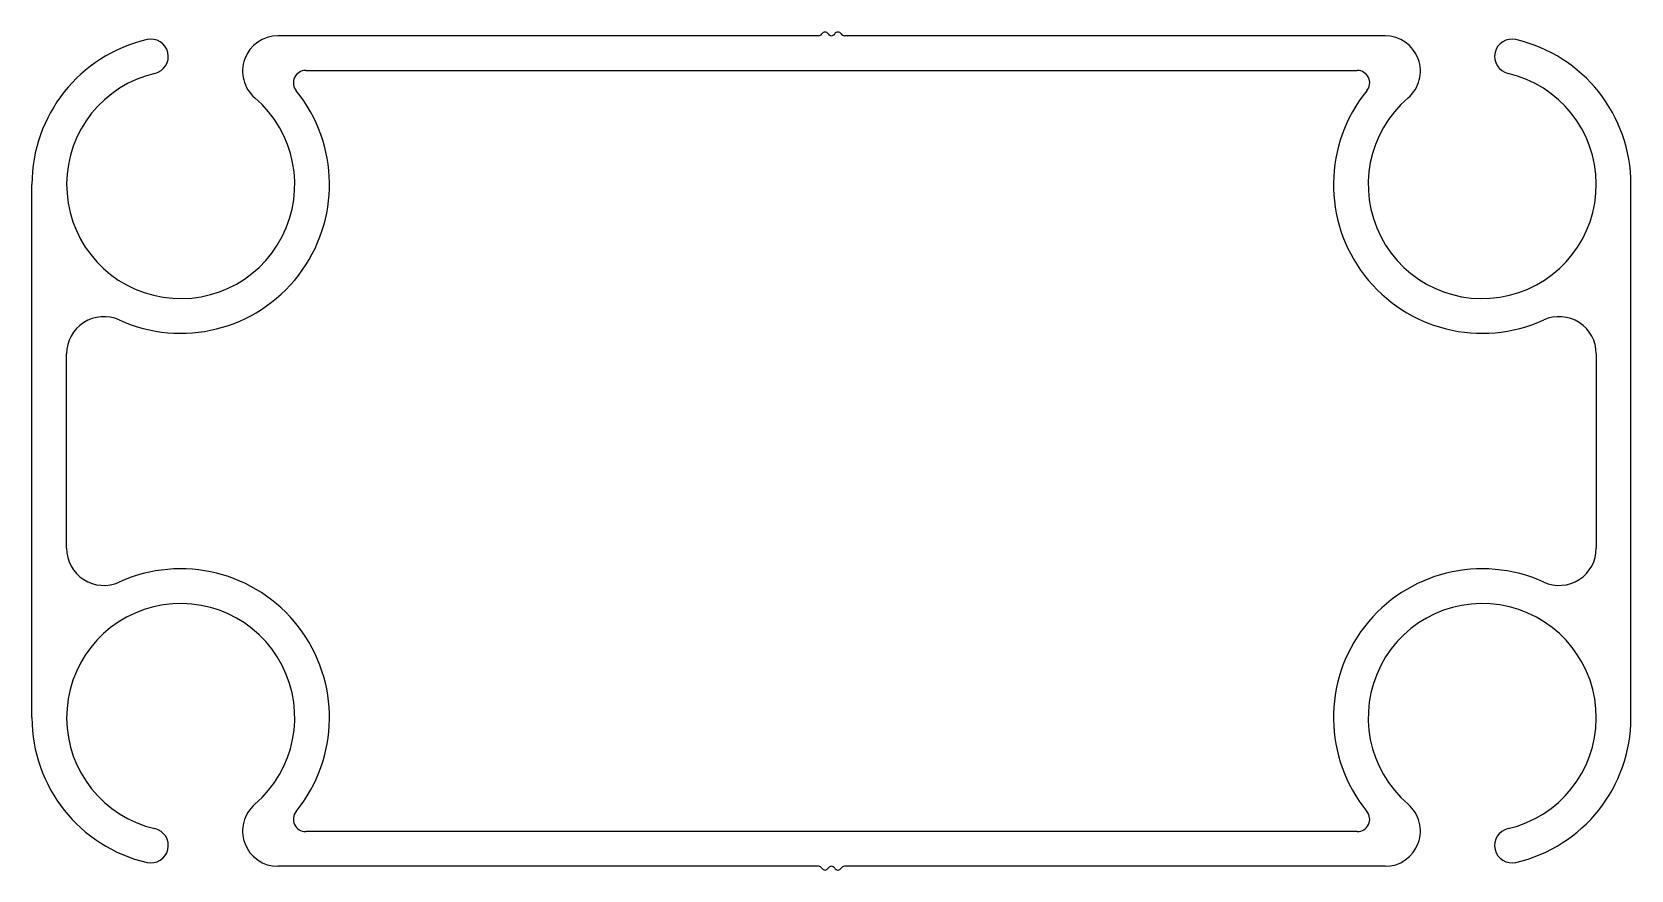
# Model space of a CAD drawing. Extents: x 830 to 959, y 2155 to 2223.
import ezdxf

# ---------------------------------------------------------------- set-up
doc = ezdxf.new("R2010")
doc.units = 0
doc.layers.get('0').update_dxf_attribs({"linetype": 'CONTINUOUS'})

msp = doc.modelspace()

# ---------------------------------------------------------------- linework, layer by layer
for p, q in [((893.82, 2222.38), (850.2, 2222.38)), ((939.52, 2222.38), (895.9, 2222.38)), ((852.45, 2219.58), (937.28, 2219.58)), ((830.36, 2167.38), (830.36, 2210.38)), ((959.36, 2167.38), (959.36, 2210.38)), ((833.16, 2181.04), (833.16, 2196.72)), ((956.56, 2196.72), (956.56, 2181.04)), ((937.28, 2158.18), (852.45, 2158.18)), ((893.82, 2155.38), (850.2, 2155.38)), ((939.52, 2155.38), (895.9, 2155.38))]:
    msp.add_line(p, q)
for centre, radius, start, end in [((894.34, 2222.38), 0.3, 29.9264, 150.0736), ((895.38, 2222.38), 0.3, 29.9264, 150.0736), ((842.36, 2210.38), 12, 103.0861, 180), ((839.96, 2220.71), 1.4, 283.0861, 103.0861), ((850.2, 2219.53), 2.85, 90, 229.4057), ((893.82, 2222.68), 0.3, 270, 330.0736), ((894.86, 2222.68), 0.3, 209.9264, 330.0736), ((895.9, 2222.68), 0.3, 209.9264, 270), ((939.52, 2219.53), 2.85, 310.5943, 90), ((949.76, 2220.71), 1.4, 76.9139, 256.9139), ((947.36, 2210.38), 12, 0, 76.9139), ((842.36, 2210.38), 9.2, 103.0861, 49.4057), ((852.45, 2218.58), 1, 90, 219.1069), ((937.28, 2218.58), 1, 320.8931, 90), ((947.36, 2210.38), 9.2, 130.5943, 76.9139), ((842.36, 2210.38), 12, 245.5856, 39.1069), ((947.36, 2210.38), 12, 140.8931, 294.4144), ((836.16, 2196.72), 3, 65.5856, 180), ((953.56, 2196.72), 3, 0, 114.4144), ((836.16, 2181.04), 3, 180, 294.4144), ((953.56, 2181.04), 3, 245.5856, 360), ((842.36, 2167.38), 12, 320.8931, 114.4144), ((947.36, 2167.38), 12, 65.5856, 219.1069), ((842.36, 2167.38), 9.2, 310.5943, 256.9139), ((947.36, 2167.38), 9.2, 283.0861, 229.4057), ((842.36, 2167.38), 12, 180, 256.9139), ((947.36, 2167.38), 12, 283.0861, 0), ((850.2, 2158.23), 2.85, 130.5943, 270), ((852.45, 2159.18), 1, 140.8931, 270), ((937.28, 2159.18), 1, 270, 39.1069), ((939.52, 2158.23), 2.85, 270, 49.4057), ((839.96, 2157.06), 1.4, 256.9139, 76.9139), ((949.76, 2157.06), 1.4, 103.0861, 283.0861), ((893.82, 2155.08), 0.3, 29.9264, 90), ((894.34, 2155.38), 0.3, 209.9264, 330.0736), ((894.86, 2155.08), 0.3, 29.9264, 150.0736), ((895.38, 2155.38), 0.3, 209.9264, 330.0736), ((895.9, 2155.08), 0.3, 90, 150.0736)]:
    msp.add_arc(centre, radius, start, end)

doc.saveas('drawing.dxf')
